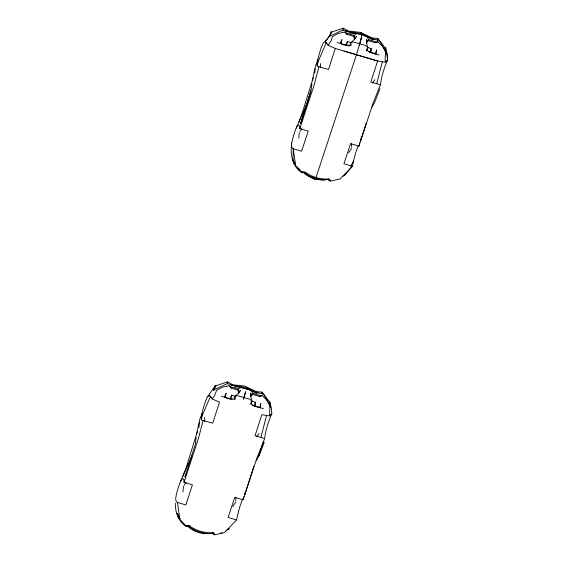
<?xml version="1.0" encoding="UTF-8"?>
<svg xmlns="http://www.w3.org/2000/svg" width="563" height="563" viewBox="0 0 563 563"><rect width="100%" height="100%" fill="white"/><g stroke="black" fill="none" stroke-linecap="round" stroke-linejoin="round"><path stroke-width="0.84" d="M295.427 164.093L293.027 159.688L293.224 148.745C290.008 147.203 292.106 141.982 292.535 139.251A12.126 1.443 -73.5 0 1 296.208 128.033L308.341 100.608M256.264 460.682L258.881 455.988L264.561 438.528L255.032 435.706L261.83 414.706L269.452 415.909L270.05 406.106L266.897 400.272L262.147 395.5L259.409 396.443L252.365 394.36L250.683 396.662L252.083 401.328L251.14 404.164M343.986 51.05L377.625 60.994L385.247 62.197L385.169 56.631L385.845 52.394L382.692 46.56L377.942 41.796L375.204 42.732L368.16 40.649L366.478 42.95L367.871 47.616L366.703 51.163M198.95 427.591L199.569 420.033L202.004 413.383A12.682 1.513 -73.5 0 1 207.43 396.809L215.383 385.556L215.953 385.775L227.445 381.862L232.892 384.754L245.06 386.162L255.989 391.595L262.069 392.108L269.374 401.588L270.472 407.042L271 407.197L271.422 408.717L271.816 413.868L271.099 415.656A12.682 1.513 -73.5 0 0 265.673 432.229L264.561 438.528M314.766 73.049L315.364 66.321L317.799 59.678A12.682 1.513 -73.5 0 1 323.225 43.098L324.971 41.599L328.032 45.258L335.295 48.467L377.625 60.994L370.827 81.994L380.356 84.816L373.086 103.135L358.941 146.113L350.538 143.628L343.951 163.763L352.347 166.247L354.366 157.549A12.126 1.443 -73.5 0 1 358.033 146.338M250.683 396.662L250.774 393.234L250.683 396.662L252.696 393.34L251.161 390.307L240.908 387.274L238.423 389.117L238.093 390.138L238.649 393.101L235.038 396.282L234.102 399.125M366.478 42.95L366.569 39.523L366.478 42.95L368.491 39.628L366.956 36.595L356.696 33.562L354.218 35.406L353.888 36.426L354.444 39.389L350.833 42.577L349.665 46.117M291.733 142.721C290.093 153.256 291.789 165.508 301.022 172.179L302.134 171.799M183.003 491.858L183.482 486.277M298.798 138.146L299.27 132.565M243.793 496.573L243.146 499.824L234.743 497.34L228.156 517.474L236.551 519.959L224.433 532.577L214.799 534.85L212.955 532.661C204.573 533.231 195.973 530.747 189.274 525.659L187.88 525.61L186.452 526.454L179.879 519.389L177.429 502.456C174.213 500.915 176.318 495.693 176.74 492.956A12.126 1.443 -73.5 0 1 181.258 479.915L182.94 478.557L183.904 479.655L184.024 482.322L192.419 484.813L185.832 504.941L177.429 502.456M359.518 143.649L359.588 142.861L359.391 143.319M360.693 33.9L360.855 32.45L348.687 31.042L343.24 28.15L331.748 32.063L331.178 31.845L330.516 33.259M195.481 442.687L196.093 437.402M311.881 83.69L311.276 88.982L300.719 123.276L302.732 118.526M227.128 384.029L227.445 381.862M342.818 31.042L343.24 28.15M261.844 393.551L262.069 392.108M377.52 40.557L377.864 38.404L371.777 37.883L360.855 32.45M202.004 413.383L201.265 417.88L201.617 420.068L212.708 423.172L219.507 402.179L212.244 398.97L209.401 395.388L207.43 396.809M317.799 59.678L317.06 64.168L317.412 66.364L328.496 69.467L335.295 48.467M296.208 128.033L297.053 126.211L298.735 124.845L299.699 125.943L299.819 128.617L308.214 131.102L301.62 151.236L293.224 148.745L295.674 165.677L302.247 172.75L303.668 171.898L308.855 175.684L315.702 178.478L356.463 54.731L361.108 38.72L361.847 33.759L349.412 31.866L343.268 29.839L329.165 36.426L325.196 41.683L327.173 43.696M196.515 434.333L199.07 422.574M312.31 80.622L314.858 68.862M359.285 45.448L361.439 38.01L361.108 38.72M245.306 492.118L244.743 494.694L253.772 466.361M361.467 136.689L360.538 140.982L366.379 122.65M358.941 146.113L359.321 144.473M266.566 415.438L261.042 436.987M382.354 61.726L376.837 83.275M385.416 49.509L385.803 48.017L385.169 47.876L377.864 38.404M224.982 397.309L226.199 393.347C221.301 400.019 231.801 398.513 235.292 399.188L235.038 396.282L231.71 395.163L230.056 398.956L230.563 398.85L231.71 395.163M340.777 43.597L341.994 39.635C337.096 46.307 347.596 44.808 351.087 45.483L350.833 42.577L347.505 41.458L345.851 45.244L346.358 45.146L347.505 41.458M260.106 407.703L260.796 403.587L259.684 407.471L260.106 407.703L255.011 406.338L250.493 403.692L252.083 401.328L255.356 402.165L255.511 404.614L255.011 406.338L254.209 405.853L255.356 402.165M375.901 53.999L376.591 49.875L375.479 53.759L375.901 53.999L370.806 52.626L366.288 49.98L367.871 47.616L371.151 48.453L371.306 50.902L370.806 52.626L368.35 51.655M195.284 444.488L195.755 442.905M263.378 441.293L258.881 455.988L264.216 442.405M197.437 431.371L185.952 468.289L180.413 481.745M313.232 77.659L301.747 114.585L298.812 122.312M370.004 52.141L371.151 48.453M201.237 419.28L202.94 413.925L210.569 396.183M317.032 65.575L318.728 60.213L326.364 42.471M195.016 445.319L184.931 476.988L186.606 473.026M300.719 123.276L311.079 90.777M252.365 394.36L252.696 393.34L260.796 395.733M368.16 40.649L368.491 39.628L376.584 42.028M318.968 66.645L313.964 85.632L299.819 128.617M203.173 420.35L198.169 439.344L184.024 482.322M243.146 499.824L257.291 456.839L262.928 443.489M315.006 177.809L314.386 179.287L307.729 175.677L302.535 171.828M380.011 88.694L374.676 102.276L372.059 106.97M325.196 41.683L329.165 36.426L331.178 31.845M215.953 385.775L213.898 390.293L213.37 390.138L215.383 385.556L214.39 387.675M183.017 476.016L191.842 455.924M331.748 32.063L329.693 36.581L329.165 36.426M350.622 166.275L353.564 161.025M348.666 152.911L351.608 148.055M232.878 506.616L235.813 501.767M385.803 48.017L387.217 55.005L387.611 60.157L386.894 61.944A12.682 1.513 -73.5 0 0 381.461 78.524L380.356 84.816M299.98 131.573L301.817 128.674M184.185 485.285L186.022 482.378M354.444 39.389L356.316 36.489L354.444 39.389L354.218 35.406L346.125 33.006L344.936 32.021L338.398 33.449L332.388 36.567L331.192 40.656L328.032 45.258M238.649 393.101L240.521 390.201L238.649 393.101L238.423 389.117L230.33 386.718L229.148 385.732L222.603 387.161L216.593 390.279L214.658 395.493L212.244 398.97M293.027 159.688L293.626 161.222M344.676 175.332L352.347 166.247L340.221 178.865L330.594 181.138L328.75 178.957C320.368 179.527 311.768 177.035 305.069 171.947L302.247 172.75M177.028 513.695L177.232 513.393L178.168 514.575M228.888 529.044L229.092 528.748L227.734 529.248M372.41 83.05L374.93 79.714M256.615 436.761L259.142 433.419M328.405 179.484L329.369 180.568L328.405 179.484L321.888 179.871L314.386 179.287M385.247 62.197L387.611 60.157L386.795 53.485L379.399 40.529L373.065 38.868L361.72 33.752M269.452 415.909L271.816 413.868L270.374 414.875M356.696 33.562L349.897 33.182M234.102 386.894L240.908 387.274M386.169 61.163L387.611 60.157M366.956 36.595L372.467 39.867M240.711 387.45L251.161 390.307M342.79 176.261L344.88 175.037L343.529 175.536M226.298 530.388L229.092 528.748M213.37 390.138L227.473 383.551L233.617 385.578L245.925 387.464M375.204 42.732L377.942 41.796M259.409 396.443L262.147 395.5M175.382 503.266C175.149 511.851 178.112 520.648 185.227 525.891L186.346 525.511M186.452 526.454L189.274 525.659M236.551 519.959L238.571 511.26A12.126 1.443 -73.5 0 1 242.822 498.755M185.227 525.891L186.74 525.532M350.833 42.577L353.627 42.007L365.661 45.568L367.871 47.616M235.038 396.282L237.839 395.719L249.866 399.28L252.083 401.328M220.422 533.105L222.118 532.844M327.75 179.323C318.806 180.899 309.967 178.323 303.344 172.095M214.799 534.85L213.75 533.267C204.559 534.435 194.911 531.669 187.88 525.61M345.344 31.204L348.701 31.429M231.231 385.029L232.913 385.134M346.892 31.598L356.611 33.442M315.702 178.478L323.014 179.871L329.538 179.555L328.75 178.957M269.374 401.588L270.008 401.722L271 407.197L263.604 394.241L257.27 392.58L246.643 387.794M337.23 42.563L348.835 45.877M221.435 396.275L232.216 399.343M365.415 36.046L367.815 36.757M344.936 32.021L346.843 34.336L353.888 36.426M386.795 53.485L386.267 53.33L385.169 47.876M370.785 52.373L379.18 54.977M229.148 385.732L231.048 388.048L238.093 390.138M252.562 405.367L263.385 408.689M368.554 37.109L372.98 39.192M371.798 38.263L374.599 39.769M256.003 391.975L258.107 393.108M250.901 390.469L256.672 393.572M187.388 526.018C194.207 532.521 203.419 534.815 212.61 533.189L213.581 534.28L212.772 532.978M212.955 532.661L213.75 533.267M297.025 167.028L300.058 169.843M209.401 395.388L211.378 397.408M292.605 160.441L293.52 161.447M293.689 162.827L295.153 164.678L294.435 162.454M177.894 516.538L179.358 518.389L178.879 516.904M329.89 180.083L330.594 181.138M269.262 405.191L270.472 407.042M177.232 513.393L180.033 518.537M346.125 33.006L346.843 34.336M230.33 386.718L231.048 388.048M320.41 63.57L320.488 67.081M204.615 417.282L204.714 421.666M351.586 143.403L351.615 146.859M235.791 497.115L235.82 500.57M231.119 385.155A83.598 80.952 -11.2 0 1 240.873 386.929M250.472 389.87A83.598 80.952 -11.2 0 1 256.524 392.404M243.849 397.499L243.49 399.16L245.651 391.714L243.849 397.499"/></g></svg>
